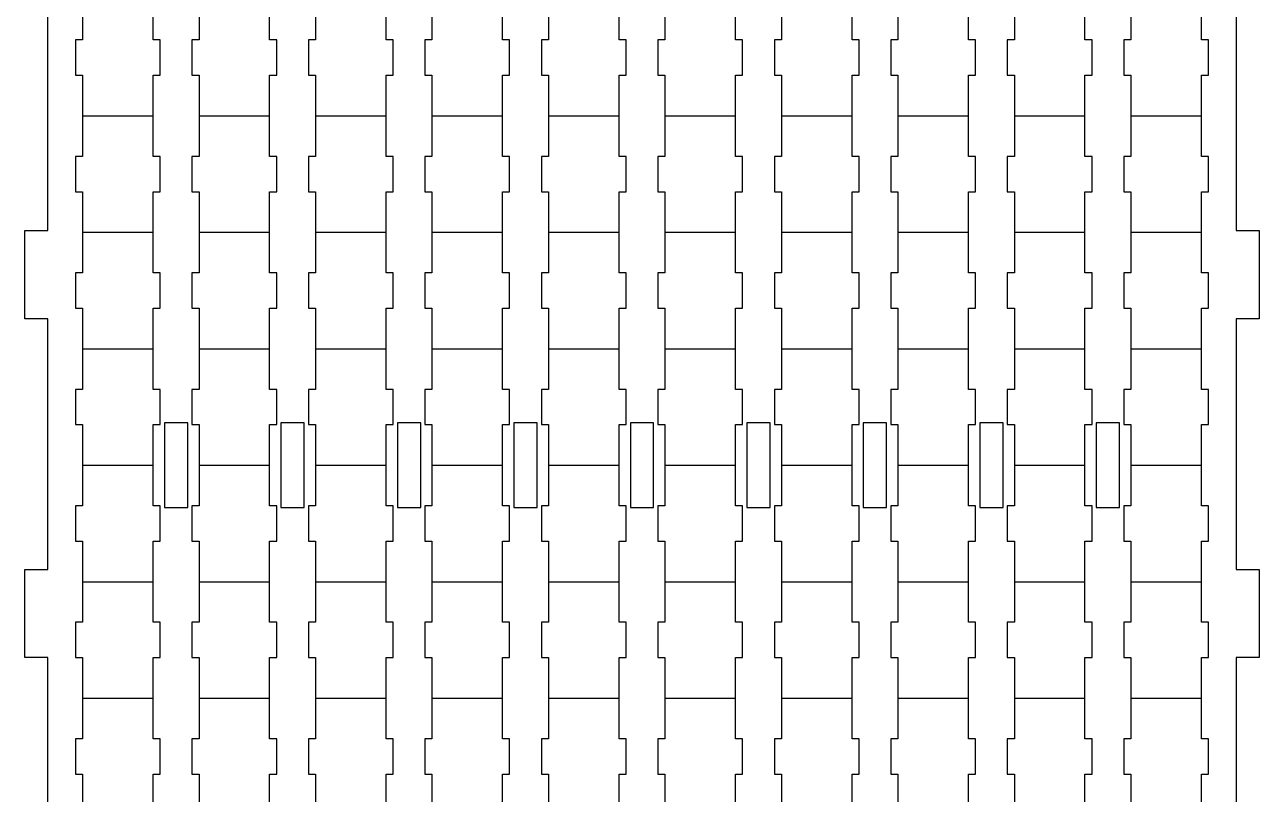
# Model space of a CAD drawing. Extents: x 0 to 175, y 0 to 430.
# Drawn here: x 0 to 174.9, y 213.3 to 322.4 of the extents above; entities that cross this region are included whole.
import ezdxf

# ---------------------------------------------------------------- set-up
doc = ezdxf.new("R2010")
doc.units = 0
doc.layers.add('Shape2DView', color=7, linetype='CONTINUOUS')

msp = doc.modelspace()

# ---------------------------------------------------------------- linework, layer by layer
at = {"layer": 'Shape2DView'}
for p, q in [((3.3, 293.2), (3.3, 328.7)), ((171.6, 328.7), (171.6, 293.2)), ((8.2, 325.95), (8.2, 320.2)), ((18.2, 320.2), (18.2, 325.95)), ((24.7, 325.95), (24.7, 320.2)), ((34.7, 320.2), (34.7, 325.95)), ((41.2, 325.95), (41.2, 320.2)), ((51.2, 320.2), (51.2, 325.95)), ((57.7, 325.95), (57.7, 320.2)), ((67.7, 320.2), (67.7, 325.95)), ((74.2, 325.95), (74.2, 320.2)), ((84.2, 320.2), (84.2, 325.95)), ((90.7, 325.95), (90.7, 320.2)), ((100.7, 320.2), (100.7, 325.95)), ((107.2, 325.95), (107.2, 320.2)), ((117.2, 320.2), (117.2, 325.95)), ((123.7, 325.95), (123.7, 320.2)), ((133.7, 320.2), (133.7, 325.95)), ((140.2, 325.95), (140.2, 320.2)), ((150.2, 320.2), (150.2, 325.95)), ((156.7, 325.95), (156.7, 320.2)), ((166.7, 320.2), (166.7, 325.95)), ((8.2, 320.2), (7.2, 320.2)), ((7.2, 320.2), (7.2, 315.2)), ((19.2, 320.2), (18.2, 320.2)), ((19.2, 315.2), (19.2, 320.2)), ((24.7, 320.2), (23.7, 320.2)), ((23.7, 320.2), (23.7, 315.2)), ((35.7, 320.2), (34.7, 320.2)), ((35.7, 315.2), (35.7, 320.2)), ((41.2, 320.2), (40.2, 320.2)), ((40.2, 320.2), (40.2, 315.2)), ((52.2, 320.2), (51.2, 320.2)), ((52.2, 315.2), (52.2, 320.2)), ((57.7, 320.2), (56.7, 320.2)), ((56.7, 320.2), (56.7, 315.2)), ((68.7, 320.2), (67.7, 320.2)), ((68.7, 315.2), (68.7, 320.2)), ((74.2, 320.2), (73.2, 320.2)), ((73.2, 320.2), (73.2, 315.2)), ((85.2, 320.2), (84.2, 320.2)), ((85.2, 315.2), (85.2, 320.2)), ((90.7, 320.2), (89.7, 320.2)), ((89.7, 320.2), (89.7, 315.2)), ((101.7, 320.2), (100.7, 320.2)), ((101.7, 315.2), (101.7, 320.2)), ((107.2, 320.2), (106.2, 320.2)), ((106.2, 320.2), (106.2, 315.2)), ((118.2, 320.2), (117.2, 320.2)), ((118.2, 315.2), (118.2, 320.2)), ((123.7, 320.2), (122.7, 320.2)), ((122.7, 320.2), (122.7, 315.2)), ((134.7, 320.2), (133.7, 320.2)), ((134.7, 315.2), (134.7, 320.2)), ((140.2, 320.2), (139.2, 320.2)), ((139.2, 320.2), (139.2, 315.2)), ((151.2, 320.2), (150.2, 320.2)), ((151.2, 315.2), (151.2, 320.2)), ((155.7, 320.2), (155.7, 315.2)), ((156.7, 320.2), (155.7, 320.2)), ((167.7, 320.2), (166.7, 320.2)), ((167.7, 315.2), (167.7, 320.2)), ((7.2, 315.2), (8.2, 315.2)), ((8.2, 315.2), (8.2, 309.45)), ((18.2, 315.2), (19.2, 315.2)), ((18.2, 309.45), (18.2, 315.2)), ((23.7, 315.2), (24.7, 315.2)), ((24.7, 315.2), (24.7, 309.45)), ((34.7, 315.2), (35.7, 315.2)), ((34.7, 309.45), (34.7, 315.2)), ((40.2, 315.2), (41.2, 315.2)), ((41.2, 315.2), (41.2, 309.45)), ((51.2, 315.2), (52.2, 315.2)), ((51.2, 309.45), (51.2, 315.2)), ((56.7, 315.2), (57.7, 315.2)), ((57.7, 315.2), (57.7, 309.45)), ((67.7, 315.2), (68.7, 315.2)), ((67.7, 309.45), (67.7, 315.2)), ((73.2, 315.2), (74.2, 315.2)), ((74.2, 315.2), (74.2, 309.45)), ((84.2, 315.2), (85.2, 315.2)), ((84.2, 309.45), (84.2, 315.2)), ((89.7, 315.2), (90.7, 315.2)), ((90.7, 315.2), (90.7, 309.45)), ((100.7, 315.2), (101.7, 315.2)), ((100.7, 309.45), (100.7, 315.2)), ((106.2, 315.2), (107.2, 315.2)), ((107.2, 315.2), (107.2, 309.45)), ((117.2, 315.2), (118.2, 315.2)), ((117.2, 309.45), (117.2, 315.2)), ((122.7, 315.2), (123.7, 315.2)), ((123.7, 315.2), (123.7, 309.45)), ((133.7, 315.2), (134.7, 315.2)), ((133.7, 309.45), (133.7, 315.2)), ((139.2, 315.2), (140.2, 315.2)), ((140.2, 315.2), (140.2, 309.45)), ((150.2, 315.2), (151.2, 315.2)), ((150.2, 309.45), (150.2, 315.2)), ((155.7, 315.2), (156.7, 315.2)), ((156.7, 315.2), (156.7, 309.45)), ((166.7, 315.2), (167.7, 315.2)), ((166.7, 309.45), (166.7, 315.2)), ((8.2, 309.45), (8.2, 303.7)), ((8.2, 309.45), (18.2, 309.45)), ((18.2, 303.7), (18.2, 309.45)), ((24.7, 309.45), (24.7, 303.7)), ((24.7, 309.45), (34.7, 309.45)), ((34.7, 303.7), (34.7, 309.45)), ((41.2, 309.45), (41.2, 303.7)), ((41.2, 309.45), (51.2, 309.45)), ((51.2, 303.7), (51.2, 309.45)), ((57.7, 309.45), (57.7, 303.7)), ((57.7, 309.45), (67.7, 309.45)), ((67.7, 303.7), (67.7, 309.45)), ((74.2, 309.45), (74.2, 303.7)), ((74.2, 309.45), (84.2, 309.45)), ((84.2, 303.7), (84.2, 309.45)), ((90.7, 309.45), (90.7, 303.7)), ((90.7, 309.45), (100.7, 309.45)), ((100.7, 303.7), (100.7, 309.45)), ((107.2, 309.45), (107.2, 303.7)), ((107.2, 309.45), (117.2, 309.45)), ((117.2, 303.7), (117.2, 309.45)), ((123.7, 309.45), (123.7, 303.7)), ((123.7, 309.45), (133.7, 309.45)), ((133.7, 303.7), (133.7, 309.45)), ((140.2, 309.45), (140.2, 303.7)), ((140.2, 309.45), (150.2, 309.45)), ((150.2, 303.7), (150.2, 309.45)), ((156.7, 309.45), (156.7, 303.7)), ((156.7, 309.45), (166.7, 309.45)), ((166.7, 303.7), (166.7, 309.45)), ((8.2, 303.7), (7.2, 303.7)), ((7.2, 303.7), (7.2, 298.7)), ((19.2, 303.7), (18.2, 303.7)), ((19.2, 298.7), (19.2, 303.7)), ((24.7, 303.7), (23.7, 303.7)), ((23.7, 303.7), (23.7, 298.7)), ((35.7, 303.7), (34.7, 303.7)), ((35.7, 298.7), (35.7, 303.7)), ((41.2, 303.7), (40.2, 303.7)), ((40.2, 303.7), (40.2, 298.7)), ((52.2, 303.7), (51.2, 303.7)), ((52.2, 298.7), (52.2, 303.7)), ((57.7, 303.7), (56.7, 303.7)), ((56.7, 303.7), (56.7, 298.7)), ((68.7, 303.7), (67.7, 303.7)), ((68.7, 298.7), (68.7, 303.7)), ((74.2, 303.7), (73.2, 303.7)), ((73.2, 303.7), (73.2, 298.7)), ((85.2, 303.7), (84.2, 303.7)), ((85.2, 298.7), (85.2, 303.7)), ((90.7, 303.7), (89.7, 303.7)), ((89.7, 303.7), (89.7, 298.7)), ((101.7, 303.7), (100.7, 303.7)), ((101.7, 298.7), (101.7, 303.7)), ((107.2, 303.7), (106.2, 303.7)), ((106.2, 303.7), (106.2, 298.7)), ((118.2, 303.7), (117.2, 303.7)), ((118.2, 298.7), (118.2, 303.7)), ((123.7, 303.7), (122.7, 303.7)), ((122.7, 303.7), (122.7, 298.7)), ((134.7, 303.7), (133.7, 303.7)), ((134.7, 298.7), (134.7, 303.7)), ((140.2, 303.7), (139.2, 303.7)), ((139.2, 303.7), (139.2, 298.7)), ((151.2, 303.7), (150.2, 303.7)), ((151.2, 298.7), (151.2, 303.7)), ((155.7, 303.7), (155.7, 298.7)), ((156.7, 303.7), (155.7, 303.7)), ((167.7, 303.7), (166.7, 303.7)), ((167.7, 298.7), (167.7, 303.7)), ((7.2, 298.7), (8.2, 298.7)), ((8.2, 298.7), (8.2, 292.95)), ((18.2, 298.7), (19.2, 298.7)), ((18.2, 292.95), (18.2, 298.7)), ((23.7, 298.7), (24.7, 298.7)), ((24.7, 298.7), (24.7, 292.95)), ((34.7, 298.7), (35.7, 298.7)), ((34.7, 292.95), (34.7, 298.7)), ((40.2, 298.7), (41.2, 298.7)), ((41.2, 298.7), (41.2, 292.95)), ((51.2, 298.7), (52.2, 298.7)), ((51.2, 292.95), (51.2, 298.7)), ((56.7, 298.7), (57.7, 298.7)), ((57.7, 298.7), (57.7, 292.95)), ((67.7, 298.7), (68.7, 298.7)), ((67.7, 292.95), (67.7, 298.7)), ((73.2, 298.7), (74.2, 298.7)), ((74.2, 298.7), (74.2, 292.95)), ((84.2, 298.7), (85.2, 298.7)), ((84.2, 292.95), (84.2, 298.7)), ((89.7, 298.7), (90.7, 298.7)), ((90.7, 298.7), (90.7, 292.95)), ((100.7, 298.7), (101.7, 298.7)), ((100.7, 292.95), (100.7, 298.7)), ((106.2, 298.7), (107.2, 298.7)), ((107.2, 298.7), (107.2, 292.95)), ((117.2, 298.7), (118.2, 298.7)), ((117.2, 292.95), (117.2, 298.7)), ((122.7, 298.7), (123.7, 298.7)), ((123.7, 298.7), (123.7, 292.95)), ((133.7, 298.7), (134.7, 298.7)), ((133.7, 292.95), (133.7, 298.7)), ((139.2, 298.7), (140.2, 298.7)), ((140.2, 298.7), (140.2, 292.95)), ((150.2, 298.7), (151.2, 298.7)), ((150.2, 292.95), (150.2, 298.7)), ((155.7, 298.7), (156.7, 298.7)), ((156.7, 298.7), (156.7, 292.95)), ((166.7, 298.7), (167.7, 298.7)), ((166.7, 292.95), (166.7, 298.7)), ((0, 293.2), (3.3, 293.2)), ((0, 280.7), (0, 293.2)), ((8.2, 292.95), (8.2, 287.2)), ((8.2, 292.95), (18.2, 292.95)), ((18.2, 287.2), (18.2, 292.95)), ((24.7, 292.95), (24.7, 287.2)), ((24.7, 292.95), (34.7, 292.95)), ((34.7, 287.2), (34.7, 292.95)), ((41.2, 292.95), (41.2, 287.2)), ((41.2, 292.95), (51.2, 292.95)), ((51.2, 287.2), (51.2, 292.95)), ((57.7, 292.95), (57.7, 287.2)), ((57.7, 292.95), (67.7, 292.95)), ((67.7, 287.2), (67.7, 292.95)), ((74.2, 292.95), (74.2, 287.2)), ((74.2, 292.95), (84.2, 292.95)), ((84.2, 287.2), (84.2, 292.95)), ((90.7, 292.95), (90.7, 287.2)), ((90.7, 292.95), (100.7, 292.95)), ((100.7, 287.2), (100.7, 292.95)), ((107.2, 292.95), (107.2, 287.2)), ((107.2, 292.95), (117.2, 292.95)), ((117.2, 287.2), (117.2, 292.95)), ((123.7, 292.95), (123.7, 287.2)), ((123.7, 292.95), (133.7, 292.95)), ((133.7, 287.2), (133.7, 292.95)), ((140.2, 292.95), (140.2, 287.2)), ((140.2, 292.95), (150.2, 292.95)), ((150.2, 287.2), (150.2, 292.95)), ((156.7, 292.95), (156.7, 287.2)), ((156.7, 292.95), (166.7, 292.95)), ((166.7, 287.2), (166.7, 292.95)), ((171.6, 293.2), (174.9, 293.2)), ((174.9, 293.2), (174.9, 280.7)), ((8.2, 287.2), (7.2, 287.2)), ((7.2, 287.2), (7.2, 282.2)), ((19.2, 287.2), (18.2, 287.2)), ((19.2, 282.2), (19.2, 287.2)), ((24.7, 287.2), (23.7, 287.2)), ((23.7, 287.2), (23.7, 282.2)), ((35.7, 287.2), (34.7, 287.2)), ((35.7, 282.2), (35.7, 287.2)), ((41.2, 287.2), (40.2, 287.2)), ((40.2, 287.2), (40.2, 282.2)), ((52.2, 287.2), (51.2, 287.2)), ((52.2, 282.2), (52.2, 287.2)), ((57.7, 287.2), (56.7, 287.2)), ((56.7, 287.2), (56.7, 282.2)), ((68.7, 287.2), (67.7, 287.2)), ((68.7, 282.2), (68.7, 287.2)), ((74.2, 287.2), (73.2, 287.2)), ((73.2, 287.2), (73.2, 282.2)), ((85.2, 287.2), (84.2, 287.2)), ((85.2, 282.2), (85.2, 287.2)), ((90.7, 287.2), (89.7, 287.2)), ((89.7, 287.2), (89.7, 282.2)), ((101.7, 287.2), (100.7, 287.2)), ((101.7, 282.2), (101.7, 287.2)), ((107.2, 287.2), (106.2, 287.2)), ((106.2, 287.2), (106.2, 282.2)), ((118.2, 287.2), (117.2, 287.2)), ((118.2, 282.2), (118.2, 287.2)), ((123.7, 287.2), (122.7, 287.2)), ((122.7, 287.2), (122.7, 282.2)), ((134.7, 287.2), (133.7, 287.2)), ((134.7, 282.2), (134.7, 287.2)), ((140.2, 287.2), (139.2, 287.2)), ((139.2, 287.2), (139.2, 282.2)), ((151.2, 287.2), (150.2, 287.2)), ((151.2, 282.2), (151.2, 287.2)), ((155.7, 287.2), (155.7, 282.2)), ((156.7, 287.2), (155.7, 287.2)), ((167.7, 287.2), (166.7, 287.2)), ((167.7, 282.2), (167.7, 287.2)), ((7.2, 282.2), (8.2, 282.2)), ((8.2, 282.2), (8.2, 276.45)), ((18.2, 282.2), (19.2, 282.2)), ((18.2, 276.45), (18.2, 282.2)), ((23.7, 282.2), (24.7, 282.2)), ((24.7, 282.2), (24.7, 276.45)), ((34.7, 282.2), (35.7, 282.2)), ((34.7, 276.45), (34.7, 282.2)), ((40.2, 282.2), (41.2, 282.2)), ((41.2, 282.2), (41.2, 276.45)), ((51.2, 282.2), (52.2, 282.2)), ((51.2, 276.45), (51.2, 282.2)), ((56.7, 282.2), (57.7, 282.2)), ((57.7, 282.2), (57.7, 276.45)), ((67.7, 282.2), (68.7, 282.2)), ((67.7, 276.45), (67.7, 282.2)), ((73.2, 282.2), (74.2, 282.2)), ((74.2, 282.2), (74.2, 276.45)), ((84.2, 282.2), (85.2, 282.2)), ((84.2, 276.45), (84.2, 282.2)), ((89.7, 282.2), (90.7, 282.2)), ((90.7, 282.2), (90.7, 276.45)), ((100.7, 282.2), (101.7, 282.2)), ((100.7, 276.45), (100.7, 282.2)), ((106.2, 282.2), (107.2, 282.2)), ((107.2, 282.2), (107.2, 276.45)), ((117.2, 282.2), (118.2, 282.2)), ((117.2, 276.45), (117.2, 282.2)), ((122.7, 282.2), (123.7, 282.2)), ((123.7, 282.2), (123.7, 276.45)), ((133.7, 282.2), (134.7, 282.2)), ((133.7, 276.45), (133.7, 282.2)), ((139.2, 282.2), (140.2, 282.2)), ((140.2, 282.2), (140.2, 276.45)), ((150.2, 282.2), (151.2, 282.2)), ((150.2, 276.45), (150.2, 282.2)), ((155.7, 282.2), (156.7, 282.2)), ((156.7, 282.2), (156.7, 276.45)), ((166.7, 282.2), (167.7, 282.2)), ((166.7, 276.45), (166.7, 282.2)), ((3.3, 280.7), (0, 280.7)), ((3.3, 245.2), (3.3, 280.7)), ((174.9, 280.7), (171.6, 280.7)), ((171.6, 280.7), (171.6, 245.2)), ((8.2, 276.45), (8.2, 270.7)), ((8.2, 276.45), (18.2, 276.45)), ((18.2, 270.7), (18.2, 276.45)), ((24.7, 276.45), (24.7, 270.7)), ((24.7, 276.45), (34.7, 276.45)), ((34.7, 270.7), (34.7, 276.45)), ((41.2, 276.45), (41.2, 270.7)), ((41.2, 276.45), (51.2, 276.45)), ((51.2, 270.7), (51.2, 276.45)), ((57.7, 276.45), (57.7, 270.7)), ((57.7, 276.45), (67.7, 276.45)), ((67.7, 270.7), (67.7, 276.45)), ((74.2, 276.45), (74.2, 270.7)), ((74.2, 276.45), (84.2, 276.45)), ((84.2, 270.7), (84.2, 276.45)), ((90.7, 276.45), (90.7, 270.7)), ((90.7, 276.45), (100.7, 276.45)), ((100.7, 270.7), (100.7, 276.45)), ((107.2, 276.45), (107.2, 270.7)), ((107.2, 276.45), (117.2, 276.45)), ((117.2, 270.7), (117.2, 276.45)), ((123.7, 276.45), (123.7, 270.7)), ((123.7, 276.45), (133.7, 276.45)), ((133.7, 270.7), (133.7, 276.45)), ((140.2, 276.45), (140.2, 270.7)), ((140.2, 276.45), (150.2, 276.45)), ((150.2, 270.7), (150.2, 276.45)), ((156.7, 276.45), (156.7, 270.7)), ((156.7, 276.45), (166.7, 276.45)), ((166.7, 270.7), (166.7, 276.45)), ((8.2, 270.7), (7.2, 270.7)), ((7.2, 270.7), (7.2, 265.7)), ((19.2, 270.7), (18.2, 270.7)), ((19.2, 265.7), (19.2, 270.7)), ((24.7, 270.7), (23.7, 270.7)), ((23.7, 270.7), (23.7, 265.7)), ((35.7, 270.7), (34.7, 270.7)), ((35.7, 265.7), (35.7, 270.7)), ((41.2, 270.7), (40.2, 270.7)), ((40.2, 270.7), (40.2, 265.7)), ((52.2, 270.7), (51.2, 270.7)), ((52.2, 265.7), (52.2, 270.7)), ((57.7, 270.7), (56.7, 270.7)), ((56.7, 270.7), (56.7, 265.7)), ((68.7, 270.7), (67.7, 270.7)), ((68.7, 265.7), (68.7, 270.7)), ((74.2, 270.7), (73.2, 270.7)), ((73.2, 270.7), (73.2, 265.7)), ((85.2, 270.7), (84.2, 270.7)), ((85.2, 265.7), (85.2, 270.7)), ((90.7, 270.7), (89.7, 270.7)), ((89.7, 270.7), (89.7, 265.7)), ((101.7, 270.7), (100.7, 270.7)), ((101.7, 265.7), (101.7, 270.7)), ((107.2, 270.7), (106.2, 270.7)), ((106.2, 270.7), (106.2, 265.7)), ((118.2, 270.7), (117.2, 270.7)), ((118.2, 265.7), (118.2, 270.7)), ((123.7, 270.7), (122.7, 270.7)), ((122.7, 270.7), (122.7, 265.7)), ((134.7, 270.7), (133.7, 270.7)), ((134.7, 265.7), (134.7, 270.7)), ((140.2, 270.7), (139.2, 270.7)), ((139.2, 270.7), (139.2, 265.7)), ((151.2, 270.7), (150.2, 270.7)), ((151.2, 265.7), (151.2, 270.7)), ((155.7, 270.7), (155.7, 265.7)), ((156.7, 270.7), (155.7, 270.7)), ((167.7, 270.7), (166.7, 270.7)), ((167.7, 265.7), (167.7, 270.7)), ((23.1, 265.95), (19.8, 265.95)), ((19.8, 265.95), (19.8, 253.95)), ((23.1, 253.95), (23.1, 265.95)), ((39.6, 265.95), (36.3, 265.95)), ((36.3, 265.95), (36.3, 253.95)), ((39.6, 253.95), (39.6, 265.95)), ((56.1, 265.95), (52.8, 265.95)), ((52.8, 265.95), (52.8, 253.95)), ((56.1, 253.95), (56.1, 265.95)), ((72.6, 265.95), (69.3, 265.95)), ((69.3, 265.95), (69.3, 253.95)), ((72.6, 253.95), (72.6, 265.95)), ((89.1, 265.95), (85.8, 265.95)), ((85.8, 265.95), (85.8, 253.95)), ((89.1, 253.95), (89.1, 265.95)), ((105.6, 265.95), (102.3, 265.95)), ((102.3, 265.95), (102.3, 253.95)), ((105.6, 253.95), (105.6, 265.95)), ((122.1, 265.95), (118.8, 265.95)), ((118.8, 265.95), (118.8, 253.95)), ((122.1, 253.95), (122.1, 265.95)), ((138.6, 265.95), (135.3, 265.95)), ((135.3, 265.95), (135.3, 253.95)), ((138.6, 253.95), (138.6, 265.95)), ((155.1, 265.95), (151.8, 265.95)), ((151.8, 265.95), (151.8, 253.95)), ((155.1, 253.95), (155.1, 265.95)), ((7.2, 265.7), (8.2, 265.7)), ((8.2, 265.7), (8.2, 259.95)), ((18.2, 265.7), (19.2, 265.7)), ((18.2, 259.95), (18.2, 265.7)), ((23.7, 265.7), (24.7, 265.7)), ((24.7, 265.7), (24.7, 259.95)), ((34.7, 265.7), (35.7, 265.7)), ((34.7, 259.95), (34.7, 265.7)), ((40.2, 265.7), (41.2, 265.7)), ((41.2, 265.7), (41.2, 259.95)), ((51.2, 265.7), (52.2, 265.7)), ((51.2, 259.95), (51.2, 265.7)), ((56.7, 265.7), (57.7, 265.7)), ((57.7, 265.7), (57.7, 259.95)), ((67.7, 265.7), (68.7, 265.7)), ((67.7, 259.95), (67.7, 265.7)), ((73.2, 265.7), (74.2, 265.7)), ((74.2, 265.7), (74.2, 259.95)), ((84.2, 265.7), (85.2, 265.7)), ((84.2, 259.95), (84.2, 265.7)), ((89.7, 265.7), (90.7, 265.7)), ((90.7, 265.7), (90.7, 259.95)), ((100.7, 265.7), (101.7, 265.7)), ((100.7, 259.95), (100.7, 265.7)), ((106.2, 265.7), (107.2, 265.7)), ((107.2, 265.7), (107.2, 259.95)), ((117.2, 265.7), (118.2, 265.7)), ((117.2, 259.95), (117.2, 265.7)), ((122.7, 265.7), (123.7, 265.7)), ((123.7, 265.7), (123.7, 259.95)), ((133.7, 265.7), (134.7, 265.7)), ((133.7, 259.95), (133.7, 265.7)), ((139.2, 265.7), (140.2, 265.7)), ((140.2, 265.7), (140.2, 259.95)), ((150.2, 265.7), (151.2, 265.7)), ((150.2, 259.95), (150.2, 265.7)), ((155.7, 265.7), (156.7, 265.7)), ((156.7, 265.7), (156.7, 259.95)), ((166.7, 265.7), (167.7, 265.7)), ((166.7, 259.95), (166.7, 265.7)), ((8.2, 259.95), (8.2, 254.2)), ((8.2, 259.95), (18.2, 259.95)), ((18.2, 254.2), (18.2, 259.95)), ((24.7, 259.95), (24.7, 254.2)), ((24.7, 259.95), (34.7, 259.95)), ((34.7, 254.2), (34.7, 259.95)), ((41.2, 259.95), (41.2, 254.2)), ((41.2, 259.95), (51.2, 259.95)), ((51.2, 254.2), (51.2, 259.95)), ((57.7, 259.95), (57.7, 254.2)), ((57.7, 259.95), (67.7, 259.95)), ((67.7, 254.2), (67.7, 259.95)), ((74.2, 259.95), (74.2, 254.2)), ((74.2, 259.95), (84.2, 259.95)), ((84.2, 254.2), (84.2, 259.95)), ((90.7, 259.95), (90.7, 254.2)), ((90.7, 259.95), (100.7, 259.95)), ((100.7, 254.2), (100.7, 259.95)), ((107.2, 259.95), (107.2, 254.2)), ((107.2, 259.95), (117.2, 259.95)), ((117.2, 254.2), (117.2, 259.95)), ((123.7, 259.95), (123.7, 254.2)), ((123.7, 259.95), (133.7, 259.95)), ((133.7, 254.2), (133.7, 259.95)), ((140.2, 259.95), (140.2, 254.2)), ((140.2, 259.95), (150.2, 259.95)), ((150.2, 254.2), (150.2, 259.95)), ((156.7, 259.95), (156.7, 254.2)), ((156.7, 259.95), (166.7, 259.95)), ((166.7, 254.2), (166.7, 259.95)), ((8.2, 254.2), (7.2, 254.2)), ((7.2, 254.2), (7.2, 249.2)), ((19.2, 254.2), (18.2, 254.2)), ((19.2, 249.2), (19.2, 254.2)), ((19.8, 253.95), (23.1, 253.95)), ((24.7, 254.2), (23.7, 254.2)), ((23.7, 254.2), (23.7, 249.2)), ((35.7, 254.2), (34.7, 254.2)), ((35.7, 249.2), (35.7, 254.2)), ((36.3, 253.95), (39.6, 253.95)), ((41.2, 254.2), (40.2, 254.2)), ((40.2, 254.2), (40.2, 249.2)), ((52.2, 254.2), (51.2, 254.2)), ((52.2, 249.2), (52.2, 254.2)), ((52.8, 253.95), (56.1, 253.95)), ((57.7, 254.2), (56.7, 254.2)), ((56.7, 254.2), (56.7, 249.2)), ((68.7, 254.2), (67.7, 254.2)), ((68.7, 249.2), (68.7, 254.2)), ((69.3, 253.95), (72.6, 253.95)), ((74.2, 254.2), (73.2, 254.2)), ((73.2, 254.2), (73.2, 249.2)), ((85.2, 254.2), (84.2, 254.2)), ((85.2, 249.2), (85.2, 254.2)), ((85.8, 253.95), (89.1, 253.95)), ((90.7, 254.2), (89.7, 254.2)), ((89.7, 254.2), (89.7, 249.2)), ((101.7, 254.2), (100.7, 254.2)), ((101.7, 249.2), (101.7, 254.2)), ((102.3, 253.95), (105.6, 253.95)), ((107.2, 254.2), (106.2, 254.2)), ((106.2, 254.2), (106.2, 249.2)), ((118.2, 254.2), (117.2, 254.2)), ((118.2, 249.2), (118.2, 254.2)), ((118.8, 253.95), (122.1, 253.95)), ((123.7, 254.2), (122.7, 254.2)), ((122.7, 254.2), (122.7, 249.2)), ((134.7, 254.2), (133.7, 254.2)), ((134.7, 249.2), (134.7, 254.2)), ((135.3, 253.95), (138.6, 253.95)), ((140.2, 254.2), (139.2, 254.2)), ((139.2, 254.2), (139.2, 249.2)), ((151.2, 254.2), (150.2, 254.2)), ((151.2, 249.2), (151.2, 254.2)), ((151.8, 253.95), (155.1, 253.95)), ((155.7, 254.2), (155.7, 249.2)), ((156.7, 254.2), (155.7, 254.2)), ((167.7, 254.2), (166.7, 254.2)), ((167.7, 249.2), (167.7, 254.2)), ((7.2, 249.2), (8.2, 249.2)), ((8.2, 249.2), (8.2, 243.45)), ((18.2, 249.2), (19.2, 249.2)), ((18.2, 243.45), (18.2, 249.2)), ((23.7, 249.2), (24.7, 249.2)), ((24.7, 249.2), (24.7, 243.45)), ((34.7, 249.2), (35.7, 249.2)), ((34.7, 243.45), (34.7, 249.2)), ((40.2, 249.2), (41.2, 249.2)), ((41.2, 249.2), (41.2, 243.45)), ((51.2, 249.2), (52.2, 249.2)), ((51.2, 243.45), (51.2, 249.2)), ((56.7, 249.2), (57.7, 249.2)), ((57.7, 249.2), (57.7, 243.45)), ((67.7, 249.2), (68.7, 249.2)), ((67.7, 243.45), (67.7, 249.2)), ((73.2, 249.2), (74.2, 249.2)), ((74.2, 249.2), (74.2, 243.45)), ((84.2, 249.2), (85.2, 249.2)), ((84.2, 243.45), (84.2, 249.2)), ((89.7, 249.2), (90.7, 249.2)), ((90.7, 249.2), (90.7, 243.45)), ((100.7, 249.2), (101.7, 249.2)), ((100.7, 243.45), (100.7, 249.2)), ((106.2, 249.2), (107.2, 249.2)), ((107.2, 249.2), (107.2, 243.45)), ((117.2, 249.2), (118.2, 249.2)), ((117.2, 243.45), (117.2, 249.2)), ((122.7, 249.2), (123.7, 249.2)), ((123.7, 249.2), (123.7, 243.45)), ((133.7, 249.2), (134.7, 249.2)), ((133.7, 243.45), (133.7, 249.2)), ((139.2, 249.2), (140.2, 249.2)), ((140.2, 249.2), (140.2, 243.45)), ((150.2, 249.2), (151.2, 249.2)), ((150.2, 243.45), (150.2, 249.2)), ((155.7, 249.2), (156.7, 249.2)), ((156.7, 249.2), (156.7, 243.45)), ((166.7, 249.2), (167.7, 249.2)), ((166.7, 243.45), (166.7, 249.2)), ((0, 245.2), (3.3, 245.2)), ((0, 232.7), (0, 245.2)), ((171.6, 245.2), (174.9, 245.2)), ((174.9, 245.2), (174.9, 232.7)), ((8.2, 243.45), (8.2, 237.7)), ((8.2, 243.45), (18.2, 243.45)), ((18.2, 237.7), (18.2, 243.45)), ((24.7, 243.45), (24.7, 237.7)), ((24.7, 243.45), (34.7, 243.45)), ((34.7, 237.7), (34.7, 243.45)), ((41.2, 243.45), (41.2, 237.7)), ((41.2, 243.45), (51.2, 243.45)), ((51.2, 237.7), (51.2, 243.45)), ((57.7, 243.45), (57.7, 237.7)), ((57.7, 243.45), (67.7, 243.45)), ((67.7, 237.7), (67.7, 243.45)), ((74.2, 243.45), (74.2, 237.7)), ((74.2, 243.45), (84.2, 243.45)), ((84.2, 237.7), (84.2, 243.45)), ((90.7, 243.45), (90.7, 237.7)), ((90.7, 243.45), (100.7, 243.45)), ((100.7, 237.7), (100.7, 243.45)), ((107.2, 243.45), (107.2, 237.7)), ((107.2, 243.45), (117.2, 243.45)), ((117.2, 237.7), (117.2, 243.45)), ((123.7, 243.45), (123.7, 237.7)), ((123.7, 243.45), (133.7, 243.45)), ((133.7, 237.7), (133.7, 243.45)), ((140.2, 243.45), (140.2, 237.7)), ((140.2, 243.45), (150.2, 243.45)), ((150.2, 237.7), (150.2, 243.45)), ((156.7, 243.45), (156.7, 237.7)), ((156.7, 243.45), (166.7, 243.45)), ((166.7, 237.7), (166.7, 243.45)), ((8.2, 237.7), (7.2, 237.7)), ((7.2, 237.7), (7.2, 232.7)), ((19.2, 237.7), (18.2, 237.7)), ((19.2, 232.7), (19.2, 237.7)), ((24.7, 237.7), (23.7, 237.7)), ((23.7, 237.7), (23.7, 232.7)), ((35.7, 237.7), (34.7, 237.7)), ((35.7, 232.7), (35.7, 237.7)), ((41.2, 237.7), (40.2, 237.7)), ((40.2, 237.7), (40.2, 232.7)), ((52.2, 237.7), (51.2, 237.7)), ((52.2, 232.7), (52.2, 237.7)), ((57.7, 237.7), (56.7, 237.7)), ((56.7, 237.7), (56.7, 232.7)), ((68.7, 237.7), (67.7, 237.7)), ((68.7, 232.7), (68.7, 237.7)), ((74.2, 237.7), (73.2, 237.7)), ((73.2, 237.7), (73.2, 232.7)), ((85.2, 237.7), (84.2, 237.7)), ((85.2, 232.7), (85.2, 237.7)), ((90.7, 237.7), (89.7, 237.7)), ((89.7, 237.7), (89.7, 232.7)), ((101.7, 237.7), (100.7, 237.7)), ((101.7, 232.7), (101.7, 237.7)), ((107.2, 237.7), (106.2, 237.7)), ((106.2, 237.7), (106.2, 232.7)), ((118.2, 237.7), (117.2, 237.7)), ((118.2, 232.7), (118.2, 237.7)), ((123.7, 237.7), (122.7, 237.7)), ((122.7, 237.7), (122.7, 232.7)), ((134.7, 237.7), (133.7, 237.7)), ((134.7, 232.7), (134.7, 237.7)), ((140.2, 237.7), (139.2, 237.7)), ((139.2, 237.7), (139.2, 232.7)), ((151.2, 237.7), (150.2, 237.7)), ((151.2, 232.7), (151.2, 237.7)), ((155.7, 237.7), (155.7, 232.7)), ((156.7, 237.7), (155.7, 237.7)), ((167.7, 237.7), (166.7, 237.7)), ((167.7, 232.7), (167.7, 237.7)), ((3.3, 232.7), (0, 232.7)), ((3.3, 197.2), (3.3, 232.7)), ((7.2, 232.7), (8.2, 232.7)), ((8.2, 232.7), (8.2, 226.95)), ((18.2, 232.7), (19.2, 232.7)), ((18.2, 226.95), (18.2, 232.7)), ((23.7, 232.7), (24.7, 232.7)), ((24.7, 232.7), (24.7, 226.95)), ((34.7, 232.7), (35.7, 232.7)), ((34.7, 226.95), (34.7, 232.7)), ((40.2, 232.7), (41.2, 232.7)), ((41.2, 232.7), (41.2, 226.95)), ((51.2, 232.7), (52.2, 232.7)), ((51.2, 226.95), (51.2, 232.7)), ((56.7, 232.7), (57.7, 232.7)), ((57.7, 232.7), (57.7, 226.95)), ((67.7, 232.7), (68.7, 232.7)), ((67.7, 226.95), (67.7, 232.7)), ((73.2, 232.7), (74.2, 232.7)), ((74.2, 232.7), (74.2, 226.95)), ((84.2, 232.7), (85.2, 232.7)), ((84.2, 226.95), (84.2, 232.7)), ((89.7, 232.7), (90.7, 232.7)), ((90.7, 232.7), (90.7, 226.95)), ((100.7, 232.7), (101.7, 232.7)), ((100.7, 226.95), (100.7, 232.7)), ((106.2, 232.7), (107.2, 232.7)), ((107.2, 232.7), (107.2, 226.95)), ((117.2, 232.7), (118.2, 232.7)), ((117.2, 226.95), (117.2, 232.7)), ((122.7, 232.7), (123.7, 232.7)), ((123.7, 232.7), (123.7, 226.95)), ((133.7, 232.7), (134.7, 232.7)), ((133.7, 226.95), (133.7, 232.7)), ((139.2, 232.7), (140.2, 232.7)), ((140.2, 232.7), (140.2, 226.95)), ((150.2, 232.7), (151.2, 232.7)), ((150.2, 226.95), (150.2, 232.7)), ((155.7, 232.7), (156.7, 232.7)), ((156.7, 232.7), (156.7, 226.95)), ((166.7, 232.7), (167.7, 232.7)), ((166.7, 226.95), (166.7, 232.7)), ((174.9, 232.7), (171.6, 232.7)), ((171.6, 232.7), (171.6, 197.2)), ((8.2, 226.95), (8.2, 221.2)), ((8.2, 226.95), (18.2, 226.95)), ((18.2, 221.2), (18.2, 226.95)), ((24.7, 226.95), (24.7, 221.2)), ((24.7, 226.95), (34.7, 226.95)), ((34.7, 221.2), (34.7, 226.95)), ((41.2, 226.95), (41.2, 221.2)), ((41.2, 226.95), (51.2, 226.95)), ((51.2, 221.2), (51.2, 226.95)), ((57.7, 226.95), (57.7, 221.2)), ((57.7, 226.95), (67.7, 226.95)), ((67.7, 221.2), (67.7, 226.95)), ((74.2, 226.95), (74.2, 221.2)), ((74.2, 226.95), (84.2, 226.95)), ((84.2, 221.2), (84.2, 226.95)), ((90.7, 226.95), (90.7, 221.2)), ((90.7, 226.95), (100.7, 226.95)), ((100.7, 221.2), (100.7, 226.95)), ((107.2, 226.95), (107.2, 221.2)), ((107.2, 226.95), (117.2, 226.95)), ((117.2, 221.2), (117.2, 226.95)), ((123.7, 226.95), (123.7, 221.2)), ((123.7, 226.95), (133.7, 226.95)), ((133.7, 221.2), (133.7, 226.95)), ((140.2, 226.95), (140.2, 221.2)), ((140.2, 226.95), (150.2, 226.95)), ((150.2, 221.2), (150.2, 226.95)), ((156.7, 226.95), (156.7, 221.2)), ((156.7, 226.95), (166.7, 226.95)), ((166.7, 221.2), (166.7, 226.95)), ((8.2, 221.2), (7.2, 221.2)), ((7.2, 221.2), (7.2, 216.2)), ((19.2, 221.2), (18.2, 221.2)), ((19.2, 216.2), (19.2, 221.2)), ((24.7, 221.2), (23.7, 221.2)), ((23.7, 221.2), (23.7, 216.2)), ((35.7, 221.2), (34.7, 221.2)), ((35.7, 216.2), (35.7, 221.2)), ((41.2, 221.2), (40.2, 221.2)), ((40.2, 221.2), (40.2, 216.2)), ((52.2, 221.2), (51.2, 221.2)), ((52.2, 216.2), (52.2, 221.2)), ((57.7, 221.2), (56.7, 221.2)), ((56.7, 221.2), (56.7, 216.2)), ((68.7, 221.2), (67.7, 221.2)), ((68.7, 216.2), (68.7, 221.2)), ((74.2, 221.2), (73.2, 221.2)), ((73.2, 221.2), (73.2, 216.2)), ((85.2, 221.2), (84.2, 221.2)), ((85.2, 216.2), (85.2, 221.2)), ((90.7, 221.2), (89.7, 221.2)), ((89.7, 221.2), (89.7, 216.2)), ((101.7, 221.2), (100.7, 221.2)), ((101.7, 216.2), (101.7, 221.2)), ((107.2, 221.2), (106.2, 221.2)), ((106.2, 221.2), (106.2, 216.2)), ((118.2, 221.2), (117.2, 221.2)), ((118.2, 216.2), (118.2, 221.2)), ((123.7, 221.2), (122.7, 221.2)), ((122.7, 221.2), (122.7, 216.2)), ((134.7, 221.2), (133.7, 221.2)), ((134.7, 216.2), (134.7, 221.2)), ((140.2, 221.2), (139.2, 221.2)), ((139.2, 221.2), (139.2, 216.2)), ((151.2, 221.2), (150.2, 221.2)), ((151.2, 216.2), (151.2, 221.2)), ((155.7, 221.2), (155.7, 216.2)), ((156.7, 221.2), (155.7, 221.2)), ((167.7, 221.2), (166.7, 221.2)), ((167.7, 216.2), (167.7, 221.2)), ((7.2, 216.2), (8.2, 216.2)), ((8.2, 216.2), (8.2, 210.45)), ((18.2, 216.2), (19.2, 216.2)), ((18.2, 210.45), (18.2, 216.2)), ((23.7, 216.2), (24.7, 216.2)), ((24.7, 216.2), (24.7, 210.45)), ((34.7, 216.2), (35.7, 216.2)), ((34.7, 210.45), (34.7, 216.2)), ((40.2, 216.2), (41.2, 216.2)), ((41.2, 216.2), (41.2, 210.45)), ((51.2, 216.2), (52.2, 216.2)), ((51.2, 210.45), (51.2, 216.2)), ((56.7, 216.2), (57.7, 216.2)), ((57.7, 216.2), (57.7, 210.45)), ((67.7, 216.2), (68.7, 216.2)), ((67.7, 210.45), (67.7, 216.2)), ((73.2, 216.2), (74.2, 216.2)), ((74.2, 216.2), (74.2, 210.45)), ((84.2, 216.2), (85.2, 216.2)), ((84.2, 210.45), (84.2, 216.2)), ((89.7, 216.2), (90.7, 216.2)), ((90.7, 216.2), (90.7, 210.45)), ((100.7, 216.2), (101.7, 216.2)), ((100.7, 210.45), (100.7, 216.2)), ((106.2, 216.2), (107.2, 216.2)), ((107.2, 216.2), (107.2, 210.45)), ((117.2, 216.2), (118.2, 216.2)), ((117.2, 210.45), (117.2, 216.2)), ((122.7, 216.2), (123.7, 216.2)), ((123.7, 216.2), (123.7, 210.45)), ((133.7, 216.2), (134.7, 216.2)), ((133.7, 210.45), (133.7, 216.2)), ((139.2, 216.2), (140.2, 216.2)), ((140.2, 216.2), (140.2, 210.45)), ((150.2, 216.2), (151.2, 216.2)), ((150.2, 210.45), (150.2, 216.2)), ((155.7, 216.2), (156.7, 216.2)), ((156.7, 216.2), (156.7, 210.45)), ((166.7, 216.2), (167.7, 216.2)), ((166.7, 210.45), (166.7, 216.2))]:
    msp.add_line(p, q, dxfattribs=at)

doc.saveas('drawing.dxf')
